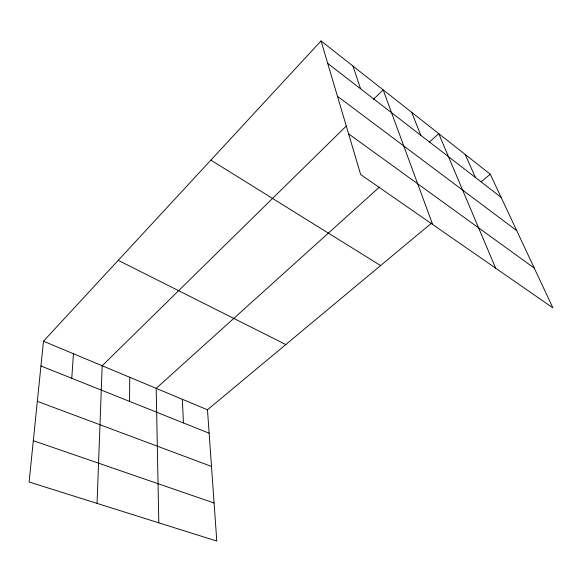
<?xml version="1.0" encoding="UTF-8"?>
<svg xmlns="http://www.w3.org/2000/svg" width="582" height="582" viewBox="0 0 582 582"><rect width="100%" height="100%" fill="white"/><g stroke="black" fill="none" stroke-linecap="round" stroke-linejoin="round"><path stroke-width="0.87" d="M129.553 401.384L129.742 377.289M97.063 503.394L102.185 365.765L346.305 126.01M71.775 378.285L73.456 353.747M321.053 40.929L360.665 174.556L552.9 307.871L490.262 174.214L321.053 40.929L43.468 341.212L29.1 482.005L216.788 541.071L207.476 409.793L431.589 223.088M373.433 99.369L383.138 89.832L432.63 224.463M379.602 186.946L156.194 388.347L158.806 522.825M429.32 142.124L438.741 133.634L495.653 268.171M481.19 181.773L490.262 174.214M33.319 440.683L214.089 503.023M37.335 401.34L211.492 466.429M40.944 365.962L209.134 433.204M43.468 341.212L207.476 409.793M118.226 260.343L285.791 344.551M210.866 160.123L380.606 265.567M348.596 133.853L534.24 268.062M337.458 96.277L516.692 230.61M327.717 63.409L501.08 197.305M465.171 154.456L475.501 177.546M411.685 112.319L420.808 135.308M352.976 66.072L360.571 88.784M182.355 399.288L183.439 422.932"/></g></svg>
